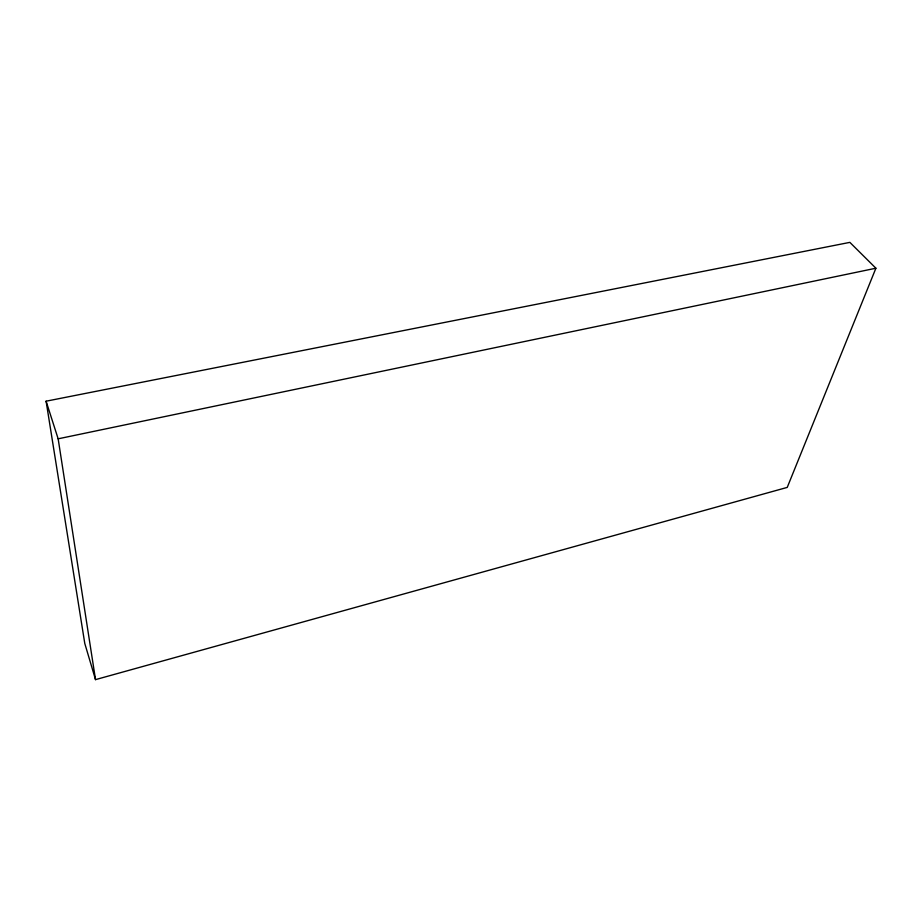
<?xml version="1.0" encoding="UTF-8"?>
<svg xmlns="http://www.w3.org/2000/svg" width="922" height="922" viewBox="0 0 922 922"><rect width="100%" height="100%" fill="white"/><g stroke="black" fill="none" stroke-linecap="round" stroke-linejoin="round"><path stroke-width="1.38" d="M875.9 268.221L787.238 487.404L95.519 679.629L84.778 643.441L46.1 401.197L849.865 242.371L875.9 268.221L58.155 438.814L46.1 401.197M58.155 438.814L95.519 679.629"/></g></svg>
